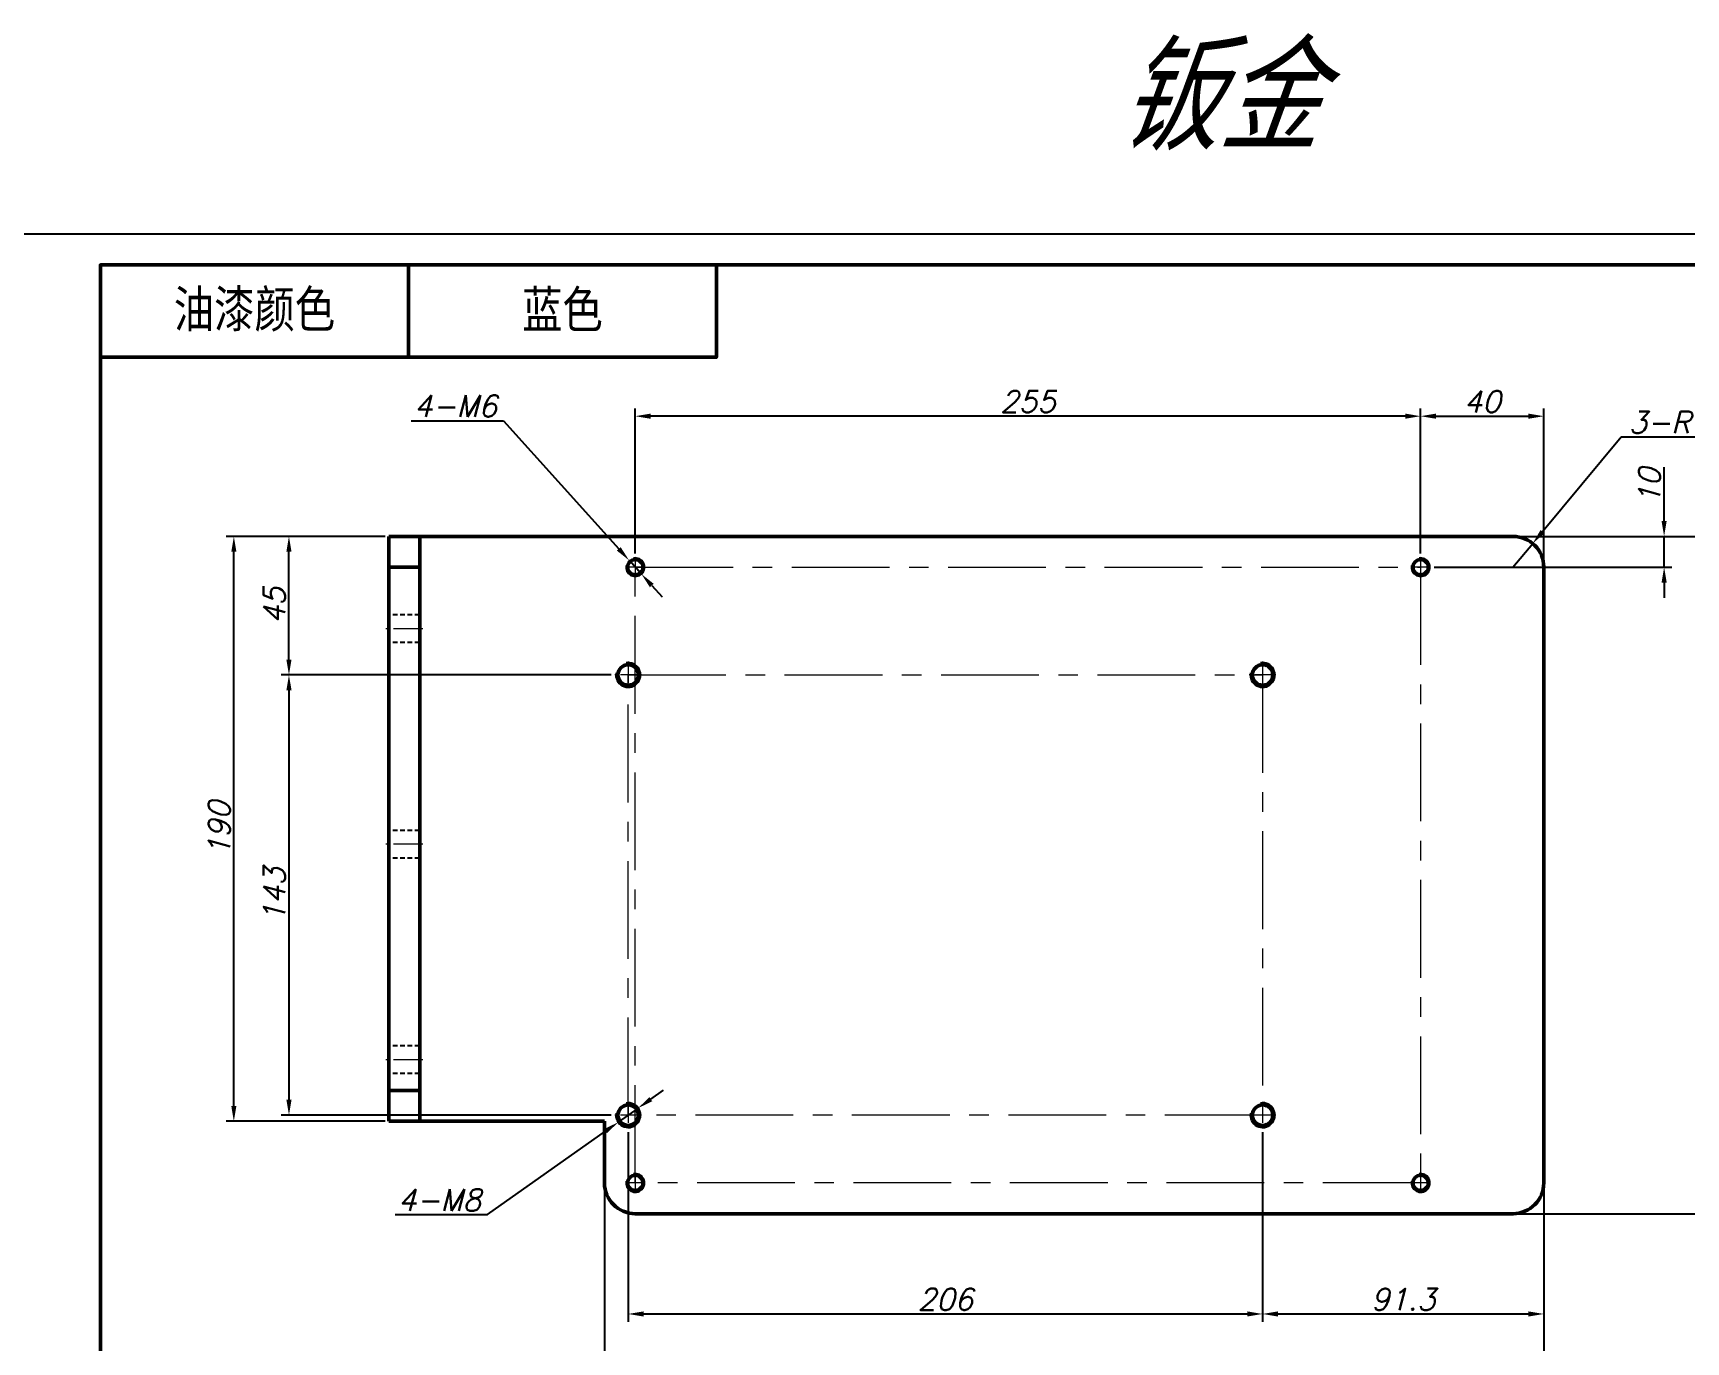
# Model space of a CAD drawing. Header units: inches. Extents: x 17901 to 26602, y 9673 to 14036.
# Drawn here: x 19537 to 20073, y 11455 to 11880 of the extents above; entities that cross this region are included whole.
import ezdxf

# ---------------------------------------------------------------- set-up
doc = ezdxf.new("R2010")
doc.units = ezdxf.units.IN
doc.header["$MEASUREMENT"] = 0
doc.linetypes.add('CENTER', pattern=[50.8, 31.75, -6.35, 6.35, -6.35])
doc.linetypes.add('DASHED2', pattern=[9.525, 6.35, -3.175])
for name, color, linetype, lineweight in [('中心线', 1, 'CENTER', 15), ('图框_内框线', 5, 'Continuous', 50), ('标注线', 3, 'Continuous', 25), ('粗实线', 7, 'Continuous', 50), ('细实线', 4, 'Continuous', 25), ('虚线', 2, 'DASHED2', 25)]:
    doc.layers.add(name, color=color, linetype=linetype, lineweight=lineweight)
doc.styles.add('DIM', font='romans.shx', dxfattribs={"width": 0.8, "oblique": 20, "bigfont": 'bigfont.shx'})
doc.styles.add('DIM_FONT', font='romans.shx', dxfattribs={"oblique": 15})
doc.styles.add('仿宋体', font='FSGB2312.ttf', dxfattribs={"width": 0.8, "height": 3.5})
doc.dimstyles.new('幅面 1：2$0', dxfattribs={"dimscale": 2, "dimtxt": 3.5, "dimasz": 2.5, "dimexe": 1.25, "dimexo": 0.625, "dimtad": 1, "dimdsep": 46, "dimtxsty": 'DIM_FONT', "dimcen": 2.5, "dimclrd": 256, "dimclrt": 256, "dimadec": 0, "dimazin": 0, "dimtfac": 1, "dimtmove": 0, "dimatfit": 3, "dimfxl": 1, "dimlwd": -1, "dimarcsym": 0})
doc.dimstyles.new('幅面 1：2$3', dxfattribs={"dimscale": 2, "dimtxt": 3.5, "dimasz": 2.5, "dimexe": 1.25, "dimexo": 0.625, "dimtad": 1, "dimtih": 1, "dimtoh": 1, "dimdsep": 46, "dimtxsty": 'DIM_FONT', "dimcen": 2.5, "dimclrd": 256, "dimclre": 256, "dimclrt": 256, "dimazin": 2, "dimtm": 1e-09, "dimtfac": 0.5, "dimtmove": 0, "dimatfit": 3, "dimfxl": 1, "dimlwd": -1, "dimarcsym": 0})
doc.dimstyles.new('幅面 1：2$4', dxfattribs={"dimscale": 2, "dimtxt": 3.5, "dimasz": 2.5, "dimexe": 1.25, "dimexo": 0.625, "dimtad": 1, "dimtoh": 1, "dimdsep": 46, "dimtxsty": 'DIM_FONT', "dimcen": 2.5, "dimclrd": 256, "dimclre": 256, "dimclrt": 256, "dimazin": 2, "dimtm": 1e-09, "dimtfac": 0.5, "dimtmove": 0, "dimatfit": 3, "dimfxl": 1, "dimlwd": -1, "dimarcsym": 0})

# ---------------------------------------------------------------- blocks, each defined once
blk = doc.blocks.new('*D582')
at = {"layer": 'Defpoints', "color": 0, "transparency": 16777216}
for p in [(20017.17, 11716.55), (20085.88, 11716.55), (20017.17, 11496.55)]:
    blk.add_point(p, dxfattribs=at)
at = {"layer": '标注线', "color": 0, "lineweight": -2, "transparency": 16777216}
for p, q in [((20018.42, 11716.55), (20088.38, 11716.55)), ((20018.42, 11496.55), (20088.38, 11496.55))]:
    blk.add_line(p, q, dxfattribs=at)
at = {"layer": '标注线', "transparency": 16777216}
blk.add_line((20085.88, 11501.55), (20085.88, 11711.55), dxfattribs=at)
for points in [[(20085.04, 11711.55), (20086.71, 11711.55), (20085.88, 11716.55)], [(20085.04, 11501.55), (20086.71, 11501.55), (20085.88, 11496.55)]]:
    blk.add_solid(points, dxfattribs=at)
at = {"layer": '标注线', "transparency": 16777216, "insert": (20081.13, 11606.55), "char_height": 7, "attachment_point": 5, "rotation": 90, "style": 'DIM_FONT'}
blk.add_mtext('220', dxfattribs=at)
blk = doc.blocks.new('*D583')
at = {"layer": 'Defpoints', "color": 0, "transparency": 16777216}
for p in [(19601.84, 11716.55), (19652.17, 11716.55), (19652.17, 11526.55)]:
    blk.add_point(p, dxfattribs=at)
at = {"layer": '标注线', "color": 0, "lineweight": -2, "transparency": 16777216}
for p, q in [((19650.92, 11716.55), (19599.34, 11716.55)), ((19650.92, 11526.55), (19599.34, 11526.55))]:
    blk.add_line(p, q, dxfattribs=at)
at = {"layer": '标注线', "transparency": 16777216}
blk.add_line((19601.84, 11531.55), (19601.84, 11711.55), dxfattribs=at)
for points in [[(19601.01, 11711.55), (19602.67, 11711.55), (19601.84, 11716.55)], [(19601.01, 11531.55), (19602.67, 11531.55), (19601.84, 11526.55)]]:
    blk.add_solid(points, dxfattribs=at)
at = {"layer": '标注线', "transparency": 16777216, "insert": (19597.09, 11621.55), "char_height": 7, "attachment_point": 5, "rotation": 90, "style": 'DIM_FONT'}
blk.add_mtext('190', dxfattribs=at)
blk = doc.blocks.new('*D584')
at = {"layer": 'Defpoints', "color": 0, "transparency": 16777216}
for p in [(19722.17, 11506.55), (20027.17, 11506.55), (20027.17, 11442.22)]:
    blk.add_point(p, dxfattribs=at)
at = {"layer": '标注线', "color": 0, "lineweight": -2, "transparency": 16777216}
for p, q in [((19722.17, 11505.3), (19722.17, 11439.72)), ((20027.17, 11505.3), (20027.17, 11439.72))]:
    blk.add_line(p, q, dxfattribs=at)
at = {"layer": '标注线', "transparency": 16777216}
blk.add_line((19727.17, 11442.22), (20022.17, 11442.22), dxfattribs=at)
for points in [[(19727.17, 11443.05), (19727.17, 11441.38), (19722.17, 11442.22)], [(20022.17, 11443.05), (20022.17, 11441.38), (20027.17, 11442.22)]]:
    blk.add_solid(points, dxfattribs=at)
at = {"layer": '标注线', "transparency": 16777216, "insert": (19874.67, 11446.97), "char_height": 7, "attachment_point": 5, "style": 'DIM_FONT'}
blk.add_mtext('305', dxfattribs=at)
blk = doc.blocks.new('*D585')
at = {"layer": 'Defpoints', "color": 0, "transparency": 16777216}
for p in [(20023.56, 11714.25), (20017.17, 11706.55)]:
    blk.add_point(p, dxfattribs=at)
at = {"layer": '标注线', "transparency": 16777216}
for p, q in [((20052.27, 11748.84), (20026.75, 11718.09)), ((20088.01, 11748.84), (20052.27, 11748.84)), ((20017.17, 11706.55), (20023.56, 11714.25))]:
    blk.add_line(p, q, dxfattribs=at)
blk.add_solid([(20026.11, 11718.63), (20027.39, 11717.56), (20023.56, 11714.25)], dxfattribs=at)
at = {"layer": '标注线', "transparency": 16777216, "insert": (20070.77, 11753.59), "char_height": 7, "attachment_point": 5, "style": 'DIM_FONT'}
blk.add_mtext('3-R10', dxfattribs=at)
blk = doc.blocks.new('*D586')
at = {"layer": 'Defpoints', "color": 0, "transparency": 16777216}
for p in [(20017.17, 11716.55), (20066.24, 11716.55), (19990.37, 11706.55)]:
    blk.add_point(p, dxfattribs=at)
at = {"layer": '标注线', "transparency": 16777216}
for p, q in [((20066.24, 11721.55), (20066.24, 11739.05)), ((20066.24, 11706.55), (20066.24, 11716.55)), ((20066.24, 11701.55), (20066.24, 11696.55))]:
    blk.add_line(p, q, dxfattribs=at)
at = {"layer": '标注线', "color": 0, "lineweight": -2, "transparency": 16777216}
for p, q in [((20018.42, 11716.55), (20068.74, 11716.55)), ((19991.62, 11706.55), (20068.74, 11706.55))]:
    blk.add_line(p, q, dxfattribs=at)
at = {"layer": '标注线', "transparency": 16777216}
for points in [[(20065.41, 11721.55), (20067.07, 11721.55), (20066.24, 11716.55)], [(20065.41, 11701.55), (20067.07, 11701.55), (20066.24, 11706.55)]]:
    blk.add_solid(points, dxfattribs=at)
at = {"layer": '标注线', "transparency": 16777216, "insert": (20061.49, 11732.8), "char_height": 7, "attachment_point": 5, "rotation": 90, "style": 'DIM_FONT'}
blk.add_mtext('10', dxfattribs=at)
blk = doc.blocks.new('*D587')
at = {"layer": 'Defpoints', "color": 0, "transparency": 16777216}
for p in [(20027.17, 11755.6), (19987.17, 11709.75), (20027.17, 11706.55)]:
    blk.add_point(p, dxfattribs=at)
at = {"layer": '标注线', "color": 0, "lineweight": -2, "transparency": 16777216}
for p, q in [((19987.17, 11711), (19987.17, 11758.1)), ((20027.17, 11707.8), (20027.17, 11758.1))]:
    blk.add_line(p, q, dxfattribs=at)
at = {"layer": '标注线', "transparency": 16777216}
blk.add_line((19992.17, 11755.6), (20022.17, 11755.6), dxfattribs=at)
for points in [[(19992.17, 11756.44), (19992.17, 11754.77), (19987.17, 11755.6)], [(20022.17, 11756.44), (20022.17, 11754.77), (20027.17, 11755.6)]]:
    blk.add_solid(points, dxfattribs=at)
at = {"layer": '标注线', "transparency": 16777216, "insert": (20007.17, 11760.35), "char_height": 7, "attachment_point": 5, "style": 'DIM_FONT'}
blk.add_mtext('40', dxfattribs=at)
blk = doc.blocks.new('*D588')
at = {"layer": 'Defpoints', "color": 0, "transparency": 16777216}
for p in [(19732.17, 11755.6), (19732.17, 11709.75), (19987.17, 11709.75)]:
    blk.add_point(p, dxfattribs=at)
at = {"layer": '标注线', "color": 0, "lineweight": -2, "transparency": 16777216}
for p, q in [((19732.17, 11711), (19732.17, 11758.1)), ((19987.17, 11711), (19987.17, 11758.1))]:
    blk.add_line(p, q, dxfattribs=at)
at = {"layer": '标注线', "transparency": 16777216}
blk.add_line((19982.17, 11755.6), (19737.17, 11755.6), dxfattribs=at)
for points in [[(19737.17, 11756.44), (19737.17, 11754.77), (19732.17, 11755.6)], [(19982.17, 11756.44), (19982.17, 11754.77), (19987.17, 11755.6)]]:
    blk.add_solid(points, dxfattribs=at)
at = {"layer": '标注线', "transparency": 16777216, "insert": (19859.67, 11760.35), "char_height": 7, "attachment_point": 5, "style": 'DIM_FONT'}
blk.add_mtext('255', dxfattribs=at)
blk = doc.blocks.new('*D589')
at = {"layer": 'Defpoints', "color": 0, "transparency": 16777216}
for p in [(19729.87, 11524.23), (19935.87, 11524.23), (19935.87, 11463.97)]:
    blk.add_point(p, dxfattribs=at)
at = {"layer": '标注线', "color": 0, "lineweight": -2, "transparency": 16777216}
for p, q in [((19729.87, 11522.98), (19729.87, 11461.47)), ((19935.87, 11522.98), (19935.87, 11461.47))]:
    blk.add_line(p, q, dxfattribs=at)
at = {"layer": '标注线', "transparency": 16777216}
blk.add_line((19734.87, 11463.97), (19930.87, 11463.97), dxfattribs=at)
for points in [[(19734.87, 11464.81), (19734.87, 11463.14), (19729.87, 11463.97)], [(19930.87, 11464.81), (19930.87, 11463.14), (19935.87, 11463.97)]]:
    blk.add_solid(points, dxfattribs=at)
at = {"layer": '标注线', "transparency": 16777216, "insert": (19832.87, 11468.72), "char_height": 7, "attachment_point": 5, "style": 'DIM_FONT'}
blk.add_mtext('206', dxfattribs=at)
blk = doc.blocks.new('*D480')
at = {"layer": 'Defpoints', "color": 0, "transparency": 16777216}
for p in [(19935.87, 11524.23), (20027.17, 11506.55), (20027.17, 11463.97)]:
    blk.add_point(p, dxfattribs=at)
at = {"layer": '标注线', "color": 0, "lineweight": -2, "transparency": 16777216}
for p, q in [((19935.87, 11522.98), (19935.87, 11461.47)), ((20027.17, 11505.3), (20027.17, 11461.47))]:
    blk.add_line(p, q, dxfattribs=at)
at = {"layer": '标注线', "transparency": 16777216}
blk.add_line((19940.87, 11463.97), (20022.17, 11463.97), dxfattribs=at)
for points in [[(19940.87, 11464.81), (19940.87, 11463.14), (19935.87, 11463.97)], [(20022.17, 11464.81), (20022.17, 11463.14), (20027.17, 11463.97)]]:
    blk.add_solid(points, dxfattribs=at)
at = {"layer": '标注线', "transparency": 16777216, "insert": (19981.52, 11468.72), "char_height": 7, "attachment_point": 5, "style": 'DIM_FONT'}
blk.add_mtext('91.3', dxfattribs=at)
blk = doc.blocks.new('*D590')
at = {"layer": 'Defpoints', "color": 0, "transparency": 16777216}
for p in [(19619.73, 11716.55), (19652.17, 11716.55), (19725.55, 11671.55)]:
    blk.add_point(p, dxfattribs=at)
at = {"layer": '标注线', "color": 0, "lineweight": -2, "transparency": 16777216}
for p, q in [((19650.92, 11716.55), (19617.23, 11716.55)), ((19724.3, 11671.55), (19617.23, 11671.55))]:
    blk.add_line(p, q, dxfattribs=at)
at = {"layer": '标注线', "transparency": 16777216}
blk.add_line((19619.73, 11676.55), (19619.73, 11711.55), dxfattribs=at)
for points in [[(19618.9, 11711.55), (19620.57, 11711.55), (19619.73, 11716.55)], [(19618.9, 11676.55), (19620.57, 11676.55), (19619.73, 11671.55)]]:
    blk.add_solid(points, dxfattribs=at)
at = {"layer": '标注线', "transparency": 16777216, "insert": (19614.98, 11694.05), "char_height": 7, "attachment_point": 5, "rotation": 90, "style": 'DIM_FONT'}
blk.add_mtext('45', dxfattribs=at)
blk = doc.blocks.new('*D591')
at = {"layer": 'Defpoints', "color": 0, "transparency": 16777216}
for p in [(19725.55, 11671.55), (19619.73, 11528.55), (19725.55, 11528.55)]:
    blk.add_point(p, dxfattribs=at)
at = {"layer": '标注线', "color": 0, "lineweight": -2, "transparency": 16777216}
for p, q in [((19724.3, 11671.55), (19617.23, 11671.55)), ((19724.3, 11528.55), (19617.23, 11528.55))]:
    blk.add_line(p, q, dxfattribs=at)
at = {"layer": '标注线', "transparency": 16777216}
blk.add_line((19619.73, 11666.55), (19619.73, 11533.55), dxfattribs=at)
for points in [[(19618.9, 11666.55), (19620.57, 11666.55), (19619.73, 11671.55)], [(19618.9, 11533.55), (19620.57, 11533.55), (19619.73, 11528.55)]]:
    blk.add_solid(points, dxfattribs=at)
at = {"layer": '标注线', "transparency": 16777216, "insert": (19614.98, 11600.05), "char_height": 7, "attachment_point": 5, "rotation": 90, "style": 'DIM_FONT'}
blk.add_mtext('143', dxfattribs=at)
blk = doc.blocks.new('*D481')
at = {"layer": 'Defpoints', "color": 0, "transparency": 16777216}
for p in [(19730.17, 11708.78), (19734.18, 11704.32)]:
    blk.add_point(p, dxfattribs=at)
at = {"layer": '标注线', "transparency": 16777216}
for p, q in [((19659.45, 11754.14), (19689.35, 11754.14)), ((19689.35, 11754.14), (19726.82, 11712.5)), ((19734.18, 11704.32), (19730.17, 11708.78)), ((19737.52, 11700.6), (19740.87, 11696.89))]:
    blk.add_line(p, q, dxfattribs=at)
for points in [[(19727.44, 11713.05), (19726.2, 11711.94), (19730.17, 11708.78)], [(19738.14, 11701.16), (19736.91, 11700.05), (19734.18, 11704.32)]]:
    blk.add_solid(points, dxfattribs=at)
at = {"layer": '标注线', "transparency": 16777216, "insert": (19673.77, 11758.89), "char_height": 7, "attachment_point": 5, "style": 'DIM_FONT'}
blk.add_mtext('4-M6', dxfattribs=at)
blk = doc.blocks.new('*D592')
at = {"layer": 'Defpoints', "color": 0, "transparency": 16777216}
for p in [(19733.14, 11530.86), (19726.61, 11526.24)]:
    blk.add_point(p, dxfattribs=at)
at = {"layer": '标注线', "transparency": 16777216}
for p, q in [((19737.22, 11533.74), (19741.31, 11536.63)), ((19733.14, 11530.86), (19726.61, 11526.24)), ((19684.17, 11496.26), (19722.52, 11523.36)), ((19654.27, 11496.26), (19684.17, 11496.26))]:
    blk.add_line(p, q, dxfattribs=at)
for points in [[(19736.74, 11534.42), (19737.7, 11533.06), (19733.14, 11530.86)], [(19722.04, 11524.04), (19723, 11522.68), (19726.61, 11526.24)]]:
    blk.add_solid(points, dxfattribs=at)
at = {"layer": '标注线', "transparency": 16777216, "insert": (19668.6, 11501.01), "char_height": 7, "attachment_point": 5, "style": 'DIM_FONT'}
blk.add_mtext('4-M8', dxfattribs=at)

msp = doc.modelspace()

# ---------------------------------------------------------------- linework, layer by layer
at = {"layer": 'Defpoints'}
msp.add_lwpolyline([(19508.536, 11220.746), (20348.536, 11220.746), (20348.536, 11814.746), (19508.536, 11814.746)], close=True, dxfattribs=at)
at = {"layer": '中心线', "ltscale": 0.159803}
for p, q in [((19735.369, 11706.551), (19728.977, 11706.551)), ((19732.173, 11709.747), (19732.173, 11703.355)), ((19735.369, 11506.551), (19728.977, 11506.551)), ((19732.173, 11509.747), (19732.173, 11503.355))]:
    msp.add_line(p, q, dxfattribs=at)
at = {"layer": '中心线', "ltscale": 0.159802}
for p, q in [((19990.369, 11706.551), (19983.977, 11706.551)), ((19987.173, 11709.747), (19987.173, 11703.355)), ((19990.369, 11506.551), (19983.977, 11506.551)), ((19987.173, 11509.747), (19987.173, 11503.355))]:
    msp.add_line(p, q, dxfattribs=at)
at = {"layer": '中心线', "ltscale": 0.300015}
for p, q in [((19663.173, 11686.551), (19651.172, 11686.551)), ((19663.173, 11616.551), (19651.172, 11616.551)), ((19663.173, 11546.551), (19651.172, 11546.551))]:
    msp.add_line(p, q, dxfattribs=at)
at = {"layer": '中心线', "ltscale": 0.216027}
for p, q in [((19729.873, 11675.871), (19729.873, 11667.23)), ((19935.873, 11675.871), (19935.873, 11667.23)), ((19734.193, 11671.551), (19725.552, 11671.551)), ((19940.193, 11671.551), (19931.552, 11671.551)), ((19734.193, 11528.551), (19725.552, 11528.551)), ((19729.873, 11532.871), (19729.873, 11524.23)), ((19940.193, 11528.551), (19931.552, 11528.551)), ((19935.873, 11532.871), (19935.873, 11524.23))]:
    msp.add_line(p, q, dxfattribs=at)
at = {"layer": '中心线', "color": 6}
for points in [[(19732.173, 11706.551), (19987.173, 11706.551), (19987.173, 11506.551), (19732.173, 11506.551)], [(19729.873, 11671.551), (19935.873, 11671.551), (19935.873, 11528.551), (19729.873, 11528.551)]]:
    msp.add_lwpolyline(points, close=True, dxfattribs=at)
at = {"layer": '图框_内框线'}
msp.add_line((19658.536, 11804.746), (19658.536, 11774.746), dxfattribs=at)
for points in [[(19558.536, 11230.746), (20338.536, 11230.746), (20338.536, 11804.746), (19558.536, 11804.746)], [(19558.536, 11804.746), (19758.536, 11804.746), (19758.536, 11774.746), (19558.536, 11774.746)]]:
    msp.add_lwpolyline(points, close=True, dxfattribs=at)
at = {"layer": '粗实线', "ltscale": 0.25}
for p, q in [((19652.173, 11716.551), (19662.173, 11716.551)), ((19652.173, 11706.551), (19652.173, 11716.551)), ((19662.173, 11716.551), (19672.173, 11716.551)), ((19662.173, 11706.551), (19662.173, 11716.551)), ((19652.173, 11706.551), (19662.173, 11706.551)), ((19652.173, 11526.551), (19652.173, 11536.551)), ((19652.173, 11536.551), (19662.173, 11536.551)), ((19662.173, 11526.551), (19662.173, 11536.551)), ((19652.173, 11526.551), (19662.173, 11526.551)), ((19672.173, 11526.551), (19662.173, 11526.551))]:
    msp.add_line(p, q, dxfattribs=at)
at = {"layer": '粗实线'}
for p, q in [((20017.173, 11716.551), (19672.173, 11716.551)), ((19652.173, 11706.551), (19652.173, 11536.551)), ((19662.173, 11706.551), (19662.173, 11536.551)), ((20027.173, 11506.551), (20027.173, 11706.551)), ((19672.173, 11526.551), (19722.173, 11526.551)), ((19732.173, 11496.551), (20017.173, 11496.551))]:
    msp.add_line(p, q, dxfattribs=at)
at = {"layer": '粗实线', "ltscale": 0.5}
msp.add_line((19722.173, 11506.551), (19722.173, 11526.551), dxfattribs=at)
at = {"layer": '粗实线'}
for centre, radius in [((19732.173, 11706.551), 2.458), ((19987.173, 11706.551), 2.459), ((19729.873, 11671.551), 3.323), ((19935.873, 11671.551), 3.323), ((19729.873, 11528.551), 3.323), ((19935.873, 11528.551), 3.323), ((19732.173, 11506.551), 2.458), ((19987.173, 11506.551), 2.459)]:
    msp.add_circle(centre, radius, dxfattribs=at)
for centre, start, end in [((20017.173, 11706.551), 360, 90), ((19732.173, 11506.551), 180, 270), ((20017.173, 11506.551), 270, 0)]:
    msp.add_arc(centre, 10, start, end, dxfattribs=at)
at = {"layer": '细实线'}
for centre, radius in [((19732.173, 11706.551), 3), ((19987.173, 11706.551), 3), ((19729.873, 11671.551), 4), ((19935.873, 11671.551), 4), ((19729.873, 11528.551), 4), ((19935.873, 11528.551), 4), ((19732.173, 11506.551), 3), ((19987.173, 11506.551), 3)]:
    msp.add_arc(centre, radius, 169.99999, 100.00001, dxfattribs=at)
at = {"layer": '虚线', "ltscale": 0.25}
for p, q in [((19662.173, 11691.051), (19652.173, 11691.051)), ((19662.173, 11682.051), (19652.173, 11682.051)), ((19662.173, 11621.051), (19652.173, 11621.051)), ((19662.173, 11612.051), (19652.173, 11612.051)), ((19662.173, 11551.051), (19652.173, 11551.051)), ((19662.173, 11542.051), (19652.173, 11542.051))]:
    msp.add_line(p, q, dxfattribs=at)

# ---------------------------------------------------------------- texts
at = {"layer": '标注线'}
for s, insert, char_height, width, attachment_point, style in [('{\\fMicrosoft YaHei|b0|i0|c134|p34;钣金}', (19888.9, 11875.319), 30, 303.82784, 1, 'DIM'), ('油漆颜色', (19608.536, 11789.746), 12, 100, 5, '仿宋体'), ('{\\fSimSun|b0|i0|c134|p2;蓝色}', (19708.536, 11789.746), 12, 100, 5, '仿宋体')]:
    msp.add_mtext(s, dxfattribs=dict(at, insert=insert, char_height=char_height, width=width, attachment_point=attachment_point, style=style))

# ---------------------------------------------------------------- dimensions: what is measured, and where the dimension line sits
for base, p1, p2, picture, middle in [((19732.173, 11755.603), (19987.173, 11709.747), (19732.173, 11709.747), '*D588', (19859.673, 11760.353)), ((20027.173, 11755.603), (19987.173, 11709.747), (20027.173, 11706.551), '*D587', (20007.173, 11760.353)), ((19935.873, 11463.975), (19729.873, 11524.23), (19935.873, 11524.23), '*D589', (19832.873, 11468.725)), ((20027.173, 11463.975), (19935.873, 11524.23), (20027.173, 11506.551), '*D480', (19981.523, 11468.725)), ((20027.173, 11442.216), (19722.173, 11506.551), (20027.173, 11506.551), '*D584', (19874.673, 11446.966))]:
    dim = msp.add_linear_dim(base=base, p1=p1, p2=p2, dimstyle='幅面 1：2$0', dxfattribs=at)
    dim.commit()
    dim.dimension.update_dxf_attribs({"geometry": picture, "text_midpoint": middle})
for p1, p2, picture, middle in [((19734.18, 11704.321), (19730.166, 11708.781), '*D481', (19673.773, 11754.135)), ((19733.14, 11530.859), (19726.606, 11526.243), '*D592', (19668.597, 11496.263))]:
    dim = msp.add_diameter_dim_2p(p1=p1, p2=p2, dimstyle='幅面 1：2$3', override={"dimpost": '4-M<>'}, dxfattribs=at)
    dim.commit()
    dim.dimension.update_dxf_attribs({"geometry": picture, "text_midpoint": middle, "dimtype": 163})
dim = msp.add_radius_dim(center=(20017.173, 11706.551), mpoint=(20023.559, 11714.246), text='3-<>', dimstyle='幅面 1：2$4', dxfattribs=at)
dim.commit()
dim.dimension.update_dxf_attribs({"geometry": '*D585', "text_midpoint": (20070.767, 11748.842), "dimtype": 164})
for base, p1, p2, picture, middle in [((20066.241, 11716.551), (19990.369, 11706.551), (20017.173, 11716.551), '*D586', (20061.491, 11732.801)), ((19601.84, 11716.551), (19652.173, 11526.551), (19652.173, 11716.551), '*D583', (19597.09, 11621.551)), ((19619.734, 11716.551), (19725.552, 11671.551), (19652.173, 11716.551), '*D590', (19614.984, 11694.051)), ((20085.876, 11716.551), (20017.173, 11496.551), (20017.173, 11716.551), '*D582', (20081.126, 11606.551)), ((19619.734, 11528.551), (19725.552, 11671.551), (19725.552, 11528.551), '*D591', (19614.984, 11600.051))]:
    dim = msp.add_linear_dim(base=base, p1=p1, p2=p2, angle=90, dimstyle='幅面 1：2$0', dxfattribs=at)
    dim.commit()
    dim.dimension.update_dxf_attribs({"geometry": picture, "text_midpoint": middle})

doc.saveas('drawing.dxf')
